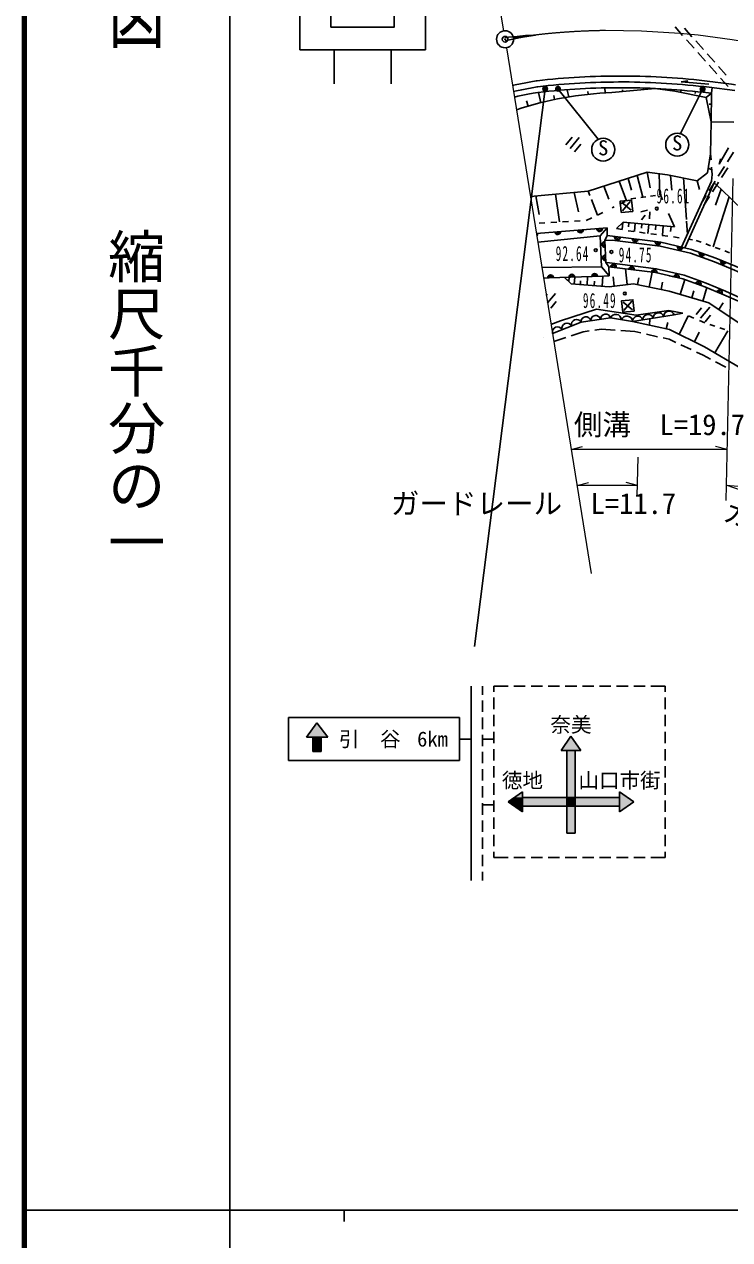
# Model space of a CAD drawing. Units: millimetres, scale not verified. Extents: x 40000 to 680000, y 20000 to 380000.
# Drawn here: x 40000 to 101777, y 202409 to 308838 of the extents above; entities that cross this region are included whole.
import ezdxf
from ezdxf.enums import TextEntityAlignment as Align

# ---------------------------------------------------------------- set-up
doc = ezdxf.new("R2010")
doc.units = ezdxf.units.MM
doc.header["$LTSCALE"] = 1000
doc.header["$PDMODE"] = 32
doc.header["$PDSIZE"] = 500
doc.linetypes.add('CHAIN', pattern=[18.5, 12, -1.5, 3.5, -1.5])
for name, color, linetype, lineweight in [('M-BGD', 7, 'Continuous', 25), ('M-BGD-HTXT', 7, 'Continuous', 13), ('M-BMK', 2, 'CHAIN', 13), ('M-BMK-HTXT', 7, 'Continuous', 13), ('M-BMK-SRVR', 3, 'Continuous', 25), ('M-STR-HTXT', 7, 'Continuous', 13), ('M-STR-STRC', 7, 'Continuous', 25), ('M-TTL', 2, 'Continuous', 140), ('M-TTL-BAND', 7, 'Continuous', 25)]:
    doc.layers.add(name, color=color, linetype=linetype, lineweight=lineweight)
doc.layers.add('M-OTRS', color=6, linetype='Continuous')
doc.styles.add('@ＭＳ ゴシック', font='')
doc.styles.add('ＭＳ ゴシック', font='')
doc.styles.get('@ＭＳ ゴシック').set_extended_font_data('@MS Gothic')
doc.styles.get('ＭＳ ゴシック').set_extended_font_data('MS Gothic')

msp = doc.modelspace()

# ---------------------------------------------------------------- hatches: boundary and pattern name
at = {"layer": 'M-STR-STRC'}
for points in [[(65623, 247676), (66593, 246426), (65277, 246426), (64728, 246426)], [(65623, 247676), (66593, 246426), (65988, 246426), (65277, 246426), (64728, 246426)], [(65277, 246426), (65988, 246426), (65988, 245152), (65277, 245152)], [(87878, 246510), (88753, 245260), (88253, 245260), (87503, 245260), (87003, 245260)], [(87503, 245260), (88253, 245260), (88253, 241135), (87503, 241135)], [(83628, 241635), (83628, 241135), (83628, 240385), (83628, 239885), (82378, 240760)], [(92128, 241135), (92128, 241635), (93378, 240760), (92128, 239885), (92128, 240385)], [(82378, 240760), (82914, 241135), (83628, 241135), (83628, 240385), (83628, 239885)], [(83628, 241135), (87503, 241135), (87503, 240385), (83628, 240385)], [(87503, 241135), (88253, 241135), (88253, 240385), (87503, 240385)], [(88253, 241135), (92128, 241135), (92128, 240385), (88253, 240385)], [(87503, 240385), (88253, 240385), (88253, 238010), (87503, 238010)]]:
    msp.add_hatch(color=256, dxfattribs=at).paths.add_polyline_path(points)

# ---------------------------------------------------------------- linework, layer by layer
at = {"layer": 'M-BGD'}
for p, q in [((96990, 308610), (97655, 307863)), ((97809, 308503), (98475, 307756)), ((97988, 307490), (98654, 306744)), ((98808, 307383), (99473, 306637)), ((98986, 306371), (99652, 305624)), ((99806, 306264), (100472, 305517)), ((99985, 305251), (100650, 304505)), ((100804, 305144), (101470, 304398)), ((97528, 303813), (98104, 303890)), ((99961, 303583), (97528, 303813)), ((100983, 304132), (101649, 303385)), ((85226, 301972), (85027, 302876)), ((86445, 302248), (86368, 302608)), ((87675, 302476), (87547, 303069)), ((89388, 302710), (89364, 302943)), ((90862, 302838), (90854, 303276)), ((91457, 302865), (95252, 303220)), ((92381, 302952), (92379, 303107)), ((94215, 303123), (94197, 303261)), ((96967, 302977), (95252, 303220)), ((96267, 303163), (96257, 303118)), ((99704, 302420), (96967, 302977)), ((97523, 303071), (97483, 302872)), ((98775, 302955), (98740, 302781)), ((100185, 302797), (99704, 302420)), ((100149, 300307), (99704, 302420)), ((100185, 302797), (100149, 300307)), ((100246, 303294), (100185, 302797)), ((84135, 301680), (83985, 302130)), ((100171, 301836), (99992, 301839)), ((100157, 300851), (100034, 300853)), ((100149, 300307), (100107, 297488)), ((100149, 300307), (102148, 300277)), ((87418, 298295), (87975, 298970)), ((87803, 297977), (88599, 298941)), ((88189, 297659), (88746, 298334)), ((101684, 298010), (100869, 296584)), ((99838, 295833), (100107, 297488)), ((100154, 296958), (100107, 297488)), ((100869, 296584), (100981, 297071)), ((101582, 296797), (102119, 297641)), ((94561, 295884), (89380, 294222)), ((94799, 294516), (94561, 295884)), ((96335, 295661), (94561, 295884)), ((100214, 296089), (99903, 296234)), ((100242, 295686), (100198, 296322)), ((100777, 295531), (101314, 296375)), ((101073, 295437), (101609, 296281)), ((92085, 295090), (92750, 293380)), ((92885, 295347), (93181, 294319)), ((93669, 295598), (94178, 293695)), ((95586, 295756), (95672, 293888)), ((96335, 295661), (98937, 295139)), ((96697, 294328), (96596, 295609)), ((100169, 295116), (97562, 289337)), ((97739, 295380), (97988, 291752)), ((100411, 294956), (97846, 289272)), ((98937, 295139), (99838, 295833)), ((99132, 294385), (98937, 295139)), ((99972, 294266), (100509, 295110)), ((100242, 295686), (100169, 295116)), ((100411, 294956), (100188, 294462)), ((100268, 294171), (100804, 295015)), ((101034, 294404), (100411, 294956)), ((84322, 293768), (89380, 294222)), ((85102, 292186), (84811, 293812)), ((86871, 291531), (86510, 293964)), ((88539, 292418), (88155, 294112)), ((89380, 294222), (89526, 293845)), ((90755, 294663), (91196, 293531)), ((94851, 293782), (95285, 293838)), ((95901, 293475), (95719, 293894)), ((99264, 293152), (99704, 293844)), ((99517, 292991), (99999, 293749)), ((99965, 293968), (99742, 293474)), ((100525, 292995), (101038, 294401)), ((101034, 294404), (103925, 291586)), ((89665, 293489), (90193, 292132)), ((91487, 292763), (91652, 292844)), ((92140, 293082), (92628, 293320)), ((92326, 293240), (93144, 292565)), ((92397, 292494), (93072, 293311)), ((93116, 293558), (93550, 293614)), ((93984, 293670), (94418, 293726)), ((101729, 293727), (100344, 289364)), ((88179, 291599), (88695, 291626)), ((89210, 291652), (89699, 291891)), ((90187, 292129), (90675, 292367)), ((94591, 292577), (93983, 292431)), ((94051, 291727), (94369, 292112)), ((94784, 292418), (94755, 291794)), ((96932, 291103), (96429, 292261)), ((91041, 291023), (84843, 290521)), ((85084, 291439), (85600, 291465)), ((86116, 291492), (86631, 291519)), ((87147, 291546), (87663, 291572)), ((91041, 291023), (90433, 290307)), ((91041, 291023), (91042, 290341)), ((92452, 291504), (91866, 290951)), ((91866, 290951), (92372, 290858)), ((92414, 291469), (92360, 290860)), ((96932, 291103), (92452, 291504)), ((92877, 290764), (93376, 290696)), ((92935, 291461), (92904, 291113)), ((93497, 291411), (93432, 290689)), ((93874, 290628), (94372, 290560)), ((94080, 291358), (94046, 290984)), ((94685, 291304), (94615, 290527)), ((95313, 291248), (95277, 290845)), ((95964, 291189), (95889, 290353)), ((96639, 291129), (96601, 290695)), ((97999, 291598), (98076, 290476)), ((90433, 290307), (84969, 289748)), ((90541, 287609), (90433, 290307)), ((91042, 290341), (90849, 289902)), ((91480, 289929), (90849, 289902)), ((90849, 289902), (90926, 287979)), ((90849, 289902), (90926, 287979)), ((91042, 290341), (91523, 290276)), ((94870, 290492), (95368, 290424)), ((95867, 290356), (96365, 290288)), ((96863, 290220), (97361, 290152)), ((98182, 290016), (98516, 289966)), ((98850, 289916), (99267, 289762)), ((99685, 289608), (100102, 289454)), ((100519, 289300), (100936, 289146)), ((101353, 288992), (101770, 288838)), ((85323, 287548), (90541, 287609)), ((91210, 286805), (90541, 287609)), ((90926, 287979), (91236, 287944)), ((91194, 287596), (90926, 287979)), ((91194, 287596), (95285, 287094)), ((91194, 287596), (91210, 286805)), ((92806, 286050), (92641, 287418)), ((85956, 286634), (85473, 286618)), ((85956, 286634), (90669, 286788)), ((87889, 286105), (87318, 286678)), ((87318, 286678), (87604, 286392)), ((87683, 286312), (87711, 286691)), ((88167, 286085), (88213, 286707)), ((88699, 286045), (88724, 286385)), ((89280, 286003), (89334, 286744)), ((89913, 285956), (89943, 286360)), ((90604, 285905), (90669, 286788)), ((91210, 286805), (90723, 286789)), ((91657, 285912), (91558, 286738)), ((93697, 286046), (93824, 286652)), ((94718, 285833), (94988, 287130)), ((95285, 287094), (97682, 286538)), ((96883, 286723), (96483, 286816)), ((97450, 285178), (97836, 286483)), ((97682, 286538), (99600, 285851)), ((86508, 285266), (85824, 284438)), ((91222, 285860), (87889, 286105)), ((91222, 285860), (93358, 286117)), ((93358, 286117), (96475, 285466)), ((95766, 285614), (95902, 286267)), ((96475, 285466), (99951, 284437)), ((98460, 284879), (98645, 285503)), ((99423, 284593), (99774, 285779)), ((99600, 285851), (101278, 285151)), ((85804, 285199), (85718, 285095)), ((86575, 284562), (86098, 283984)), ((92446, 284514), (93264, 283839)), ((92517, 283768), (93192, 284586)), ((99951, 284437), (102617, 282677)), ((100826, 283859), (101207, 284437)), ((101278, 285151), (102759, 284497)), ((86957, 282875), (90121, 283898)), ((91326, 283123), (88761, 282762)), ((90121, 283898), (93576, 283373)), ((93260, 282811), (91326, 283123)), ((93260, 282811), (96909, 283405)), ((96909, 283405), (93260, 282811)), ((96909, 283405), (97673, 283531)), ((97354, 281683), (98154, 283321)), ((98640, 283108), (98156, 283320)), ((99322, 284009), (98845, 283431)), ((100026, 284077), (99230, 283113)), ((100094, 283373), (99616, 282794)), ((86127, 282557), (86957, 282875)), ((88761, 282762), (86254, 281768)), ((90510, 282134), (89972, 282059)), ((91743, 282050), (90510, 282134)), ((94795, 283061), (94742, 282486)), ((96345, 282729), (96211, 282163)), ((99607, 282685), (99123, 282896)), ((100478, 282392), (100042, 282538)), ((101349, 282099), (100913, 282245)), ((87416, 281409), (86368, 281060)), ((88938, 281917), (87890, 281568)), ((89476, 281991), (88938, 281917)), ((93474, 281932), (92242, 282016)), ((93993, 281814), (93474, 281932)), ((95456, 281484), (94481, 281704)), ((96464, 281256), (95944, 281373)), ((97056, 280981), (96464, 281256)), ((98698, 281027), (99111, 281874)), ((100482, 280065), (101624, 282006)), ((98417, 280350), (97510, 280771)), ((99464, 279865), (98871, 280140)), ((100107, 279521), (99464, 279865)), ((101430, 278814), (100548, 279286))]:
    msp.add_line(p, q, dxfattribs=at)
for points in [[(84774, 307900), (83903, 307845), (83403, 307801), (82904, 307752), (82405, 307700), (82083, 307663)], [(84774, 307900), (83802, 307730), (83310, 307641), (82820, 307547), (82330, 307449), (82125, 307406)], [(100308, 303810), (100043, 303842), (99572, 303896), (99100, 303947), (98628, 303995), (98156, 304040), (97685, 304081), (97214, 304119), (96743, 304154), (96272, 304185), (95801, 304213), (95331, 304238), (94860, 304259), (94391, 304276), (93921, 304290), (93452, 304300), (92983, 304307), (92515, 304310), (92047, 304309), (91579, 304304), (91112, 304296), (90957, 304292), (90957, 304292), (90490, 304284), (90024, 304273), (89557, 304257), (89091, 304238), (88625, 304215), (88159, 304187), (87693, 304156), (87228, 304122), (86763, 304083), (86298, 304040), (85834, 303994), (85370, 303943), (84907, 303889), (84835, 303880), (84375, 303799), (83916, 303713), (83458, 303624), (83000, 303531), (82757, 303479)], [(102231, 303053), (99982, 303325), (99514, 303379), (99046, 303430), (98577, 303477), (98109, 303522), (97641, 303563), (97174, 303601), (96706, 303635), (96239, 303666), (95772, 303694), (95306, 303718), (94839, 303739), (94373, 303756), (93908, 303770), (93443, 303780), (92978, 303787), (92514, 303790), (92050, 303789), (91587, 303784), (91123, 303776), (90967, 303772), (90964, 303772), (90501, 303764), (90039, 303753), (89577, 303737), (89115, 303718), (88653, 303695), (88191, 303668), (87730, 303638), (87269, 303603), (86808, 303565), (86348, 303522), (85888, 303476), (85428, 303427), (84968, 303373), (84912, 303366), (84468, 303287), (84013, 303202), (83559, 303114), (83106, 303022), (82840, 302965)], [(102290, 303542), (101931, 303595), (101459, 303661), (100987, 303724), (100515, 303785), (100308, 303810)], [(100185, 302797), (99924, 302829), (99459, 302882), (98993, 302933), (98528, 302980), (98064, 303024), (97599, 303065), (97135, 303102), (96671, 303136), (96208, 303167), (95744, 303195), (95281, 303219), (94819, 303240), (94357, 303257), (93895, 303270), (93434, 303280), (92973, 303287), (92513, 303290), (92053, 303289), (91594, 303284), (91134, 303276), (90976, 303272), (90972, 303272), (90511, 303264), (90053, 303253), (89595, 303238), (89138, 303219), (88680, 303196), (88223, 303169), (87765, 303139), (87309, 303105), (86852, 303067), (86396, 303025), (85940, 302979), (85484, 302930), (85027, 302876), (84986, 302871), (84557, 302795), (84107, 302711), (83657, 302623), (83208, 302532), (82920, 302471)], [(106803, 284972), (105604, 285673), (103774, 286618), (102205, 287311), (100449, 288043), (98346, 288796), (95694, 289411), (91480, 289929)], [(107005, 285259), (105773, 285980), (103925, 286934), (102344, 287632), (100576, 288370), (98445, 289133), (95755, 289756), (91523, 290276)], [(105647, 283331), (104640, 283920), (102910, 284813), (101416, 285473), (99727, 286178), (97781, 286874), (95346, 287439), (91236, 287944)], [(102763, 278724), (99564, 280604), (96501, 282099), (93260, 282811), (91326, 283123), (88761, 282762), (86254, 281768)], [(97673, 283531), (96436, 283786), (93576, 283373)]]:
    msp.add_lwpolyline(points, dxfattribs=at)
for points in [[(92284, 292357), (93280, 292452), (93185, 293448), (92189, 293353)], [(92404, 283631), (93400, 283726), (93305, 284722), (92309, 284627)]]:
    msp.add_lwpolyline(points, close=True, dxfattribs=at)
for centre, radius in [((85612, 303196), 200), ((85612, 303196), 180), ((85612, 303196), 160), ((85612, 303196), 140), ((86742, 303194), 200), ((86742, 303194), 180), ((86742, 303194), 160), ((86742, 303194), 140), ((99401, 303153), 200), ((99401, 303153), 180), ((85612, 303196), 120), ((85612, 303196), 100), ((85612, 303196), 80), ((85612, 303196), 60), ((85612, 303196), 40), ((85612, 303196), 20), ((86742, 303194), 120), ((86742, 303194), 100), ((86742, 303194), 80), ((86742, 303194), 60), ((86742, 303194), 40), ((86742, 303194), 20), ((99401, 303153), 160), ((99401, 303153), 140), ((99401, 303153), 120), ((99401, 303153), 100), ((99401, 303153), 80), ((99401, 303153), 60), ((99401, 303153), 40), ((99401, 303153), 20), ((95394, 292701), 125), ((90040, 289057), 125), ((91417, 288903), 125), ((92593, 285270), 125)]:
    msp.add_circle(centre, radius, dxfattribs=at)
for centre, radius, start, end in [((92761, 271598), 31294, 92.38818, 107.9849), ((86712, 290672), 250, 184.63263, 4.63263), ((86712, 290672), 125, 184.63263, 4.63263), ((88706, 290834), 250, 184.63263, 4.63263), ((88706, 290834), 125, 184.63263, 4.63263), ((90385, 290934), 250, 184.63263, 4.63263), ((90385, 290934), 125, 184.63263, 4.63263), ((84719, 290511), 125, 4.61808, 4.63263), ((84719, 290511), 250, 309.35612, 4.63263), ((90847, 289552), 250, 92.29253, 272.29253), ((90847, 289552), 125, 92.29253, 272.29253), ((91946, 290205), 250, 172.99943, 352.99943), ((91946, 290205), 125, 172.99943, 352.99943), ((93508, 290032), 250, 172.99943, 352.99943), ((93508, 290032), 125, 172.99943, 352.99943), ((95493, 289789), 250, 172.99943, 352.99943), ((95493, 289789), 125, 172.99943, 352.99943), ((90906, 288391), 250, 92.29253, 272.29253), ((90906, 288391), 125, 92.29253, 272.29253), ((97446, 289364), 250, 166.94473, 346.94473), ((97446, 289364), 125, 166.94473, 346.94473), ((99363, 288804), 250, 160.30443, 340.30443), ((99363, 288804), 125, 160.30443, 340.30443), ((91607, 287586), 250, 352.99943, 172.99943), ((91607, 287586), 125, 352.99943, 172.99943), ((93179, 287352), 250, 352.99943, 172.99943), ((93179, 287352), 125, 352.99943, 172.99943), ((101232, 288096), 250, 157.35253, 337.35253), ((101232, 288096), 125, 157.35253, 337.35253), ((86095, 286652), 250, 1.87043, 181.87043), ((86095, 286652), 125, 1.87043, 181.87043), ((87955, 286699), 250, 1.87043, 181.87043), ((87955, 286699), 125, 1.87043, 181.87043), ((89954, 286764), 250, 1.87043, 181.87043), ((89954, 286764), 125, 1.87043, 181.87043), ((95164, 287109), 250, 352.99943, 172.99943), ((95164, 287109), 125, 352.99943, 172.99943), ((97114, 286670), 250, 346.94483, 166.94483), ((97114, 286670), 125, 346.94483, 166.94483), ((99016, 286060), 250, 340.30433, 160.30433), ((99016, 286060), 125, 340.30433, 160.30433), ((100874, 285320), 250, 337.35263, 157.35263), ((100874, 285320), 125, 337.35263, 157.35263), ((89193, 282789), 433, 12.38553, 183.65943), ((90048, 282910), 433, 12.38583, 183.65903), ((90903, 283030), 433, 12.38623, 183.65873), ((91794, 282947), 500, 2.34423, 159.30423), ((92761, 282790), 500, 2.34423, 159.30423), ((93727, 282819), 467, 17.49433, 180.99733), ((94639, 282968), 467, 17.49503, 180.99723), ((95552, 283116), 467, 17.49503, 180.99663), ((96464, 283265), 467, 17.49433, 180.99733), ((86700, 281891), 450, 28.03323, 195.19823), ((87532, 282220), 450, 28.03323, 195.19823), ((88364, 282550), 450, 28.03273, 195.19823), ((85867, 281561), 450, 195.16968, 195.19823), ((85867, 281561), 450, 28.03323, 32.06199)]:
    msp.add_arc(centre, radius, start, end, dxfattribs=at)
at = {"layer": 'M-BGD-HTXT'}
msp.add_line((82224, 306791), (89639, 260753), dxfattribs=at)
at = {"layer": 'M-BMK'}
for points in [[(97405, 308036), (94040, 308249), (90908, 308290)], [(116967, 304037), (113724, 304963), (110820, 305718), (107898, 306398), (104958, 306992), (101999, 307488), (99025, 307875), (97405, 308036)]]:
    msp.add_lwpolyline(points, dxfattribs=at)
msp.add_arc((91655, 248229), 60066, 90.71231, 98.43277, dxfattribs=at)
at = {"layer": 'M-BMK-HTXT'}
msp.add_line((81986, 308272), (75564, 348140), dxfattribs=at)
at = {"layer": 'M-BMK-SRVR'}
msp.add_circle((82105, 307531), 750, dxfattribs=at)
msp.add_point((82105, 307531), dxfattribs=at)
at = {"layer": 'M-OTRS'}
msp.add_point((82105, 307531), dxfattribs=at)
msp.add_point((82105, 307531), dxfattribs=at)
at = {"layer": 'M-STR-HTXT'}
for p, q in [((102063, 295333), (101448, 267139)), ((87891, 271606), (88891, 271874)), ((101545, 271606), (87891, 271606)), ((101545, 271606), (100545, 271874)), ((93681, 267525), (93755, 270926)), ((88401, 268441), (89401, 268709)), ((93701, 268441), (88401, 268441)), ((93701, 268441), (92701, 268709)), ((113725, 264210), (101477, 268472)), ((101477, 268472), (102509, 268397))]:
    msp.add_line(p, q, dxfattribs=at)
at = {"layer": 'M-STR-STRC'}
for p, q in [((64127, 306612), (64127, 309612)), ((75127, 309612), (75127, 306612)), ((75127, 306612), (64127, 306612)), ((67127, 306612), (67127, 303612)), ((72127, 306612), (72127, 303612)), ((85612, 303196), (79429, 254358)), ((90248, 298767), (86740, 303195)), ((97467, 299281), (99399, 303139)), ((79128, 250875), (79128, 233875)), ((80128, 250875), (80128, 250125)), ((81128, 250875), (81128, 250375)), ((81128, 250875), (82378, 250875)), ((82878, 250875), (83878, 250875)), ((84378, 250875), (85378, 250875)), ((85878, 250875), (86878, 250875)), ((87378, 250875), (88378, 250875)), ((88878, 250875), (89878, 250875)), ((90378, 250875), (91378, 250875)), ((91878, 250875), (92878, 250875)), ((93378, 250875), (94378, 250875)), ((94878, 250875), (96128, 250875)), ((96128, 250875), (96128, 250375)), ((80128, 249625), (80128, 248625)), ((81128, 249875), (81128, 248875)), ((96128, 249875), (96128, 248875)), ((63128, 248125), (63128, 244375)), ((78128, 248125), (63128, 248125)), ((78128, 248125), (78128, 244375)), ((80128, 248125), (80128, 247125)), ((81128, 248375), (81128, 247375)), ((96128, 248375), (96128, 247375)), ((64728, 246426), (65623, 247676)), ((65623, 247676), (66593, 246426)), ((64728, 246426), (66593, 246426)), ((65277, 246426), (65277, 245152)), ((65988, 246426), (65988, 245152)), ((79128, 246250), (78128, 246250)), ((80128, 246625), (80128, 245625)), ((80128, 246250), (81128, 246250)), ((81128, 246875), (81128, 245875)), ((87003, 245260), (87878, 246510)), ((87878, 246510), (88753, 245260)), ((96128, 246875), (96128, 245875)), ((65277, 245153), (65988, 245152)), ((80128, 245125), (80128, 244125)), ((81128, 245375), (81128, 244375)), ((88753, 245260), (87003, 245260)), ((87503, 245260), (87503, 238010)), ((88253, 245260), (88253, 238010)), ((96128, 245375), (96128, 244375)), ((78128, 244375), (63128, 244375)), ((81128, 243875), (81128, 242875)), ((96128, 243875), (96128, 242875)), ((80128, 243625), (80128, 242625)), ((80128, 242125), (80128, 241125)), ((81128, 242375), (81128, 241375)), ((82378, 240760), (83628, 241635)), ((83628, 241635), (83628, 239885)), ((92128, 239885), (92128, 241635)), ((92128, 241635), (93378, 240760)), ((96128, 242375), (96128, 241375)), ((80128, 240625), (80128, 239625)), ((81128, 240875), (81128, 239875)), ((83628, 239885), (82378, 240760)), ((83628, 241135), (92128, 241135)), ((93378, 240760), (92128, 239885)), ((96128, 240875), (96128, 239875)), ((80128, 240500), (81128, 240500)), ((83628, 240385), (92128, 240385)), ((80128, 239125), (80128, 238125)), ((81128, 239375), (81128, 238375)), ((96128, 239375), (96128, 238375)), ((80128, 237625), (80128, 236625)), ((81128, 237875), (81128, 236875)), ((87503, 238010), (88253, 238010)), ((96128, 237875), (96128, 236875)), ((81128, 236375), (81128, 235875)), ((96128, 236375), (96128, 235875)), ((80128, 236125), (80128, 235125)), ((81128, 235875), (82378, 235875)), ((82878, 235875), (83878, 235875)), ((84378, 235875), (85378, 235875)), ((85878, 235875), (86878, 235875)), ((87378, 235875), (88378, 235875)), ((88878, 235875), (89878, 235875)), ((90378, 235875), (91378, 235875)), ((91878, 235875), (92878, 235875)), ((93378, 235875), (94378, 235875)), ((94878, 235875), (96128, 235875)), ((80128, 234625), (80128, 233875))]:
    msp.add_line(p, q, dxfattribs=at)
msp.add_lwpolyline([(66852, 308602), (72402, 308602), (72402, 311402), (66852, 311402)], close=True, dxfattribs=at)
for centre in [(97181, 298299), (90698, 297867)]:
    msp.add_circle(centre, 1006, dxfattribs=at)
at = {"layer": 'M-TTL'}
msp.add_line((40000, 380000), (40000, 20000), dxfattribs=at)
at = {"layer": 'M-TTL-BAND'}
for p, q in [((58000, 370000), (58000, 20000)), ((40000, 205000), (579000, 205000)), ((68000, 205000), (68000, 204000))]:
    msp.add_line(p, q, dxfattribs=at)

# ---------------------------------------------------------------- texts
at = {"layer": 'M-BGD', "char_height": 1320, "attachment_point": 7, "style": 'ＭＳ ゴシック'}
for s, insert in [('\\T1.2;\\W0.55;96.61', (95374, 293131)), ('\\T1.2;\\W0.55;92.64', (86538, 288089)), ('\\T1.2;\\W0.55;94.75', (92062, 287970)), ('\\T1.2;\\W0.55;96.49', (88921, 283975))]:
    msp.add_mtext(s, dxfattribs=dict(at, insert=insert))
at = {"layer": 'M-STR-HTXT', "style": 'ＭＳ ゴシック'}
for s, p in [('側溝\u3000L=19.7', (95622, 272315)), ('ガードレール\u3000L=11.7', (84592, 265410))]:
    msp.add_text(s, height=1833, dxfattribs=at).set_placement(p, align=Align.BOTTOM_CENTER)
msp.add_text('ガードレール\u3000L=25.4', height=1833, rotation=340.811, dxfattribs=at).set_placement((112735, 260821), align=Align.BOTTOM_CENTER)
at = {"layer": 'M-STR-STRC', "style": 'ＭＳ ゴシック'}
for p in [(97181, 297399), (90698, 296967)]:
    msp.add_text('S', height=1320, dxfattribs=at).set_placement(p, align=Align.BOTTOM_CENTER)
for s, p in [('奈美', (87878, 247510)), ('引\u3000谷', (70250, 246250)), ('6km', (75750, 246250)), ('徳地', (83628, 242635)), ('山口市街', (92128, 242635))]:
    msp.add_text(s, height=1320, dxfattribs=at).set_placement(p, align=Align.MIDDLE_CENTER)
at = {"layer": 'M-TTL-BAND', "style": '@ＭＳ ゴシック', "width": 1.4}
msp.add_text('平  面  図', height=3666, rotation=270, dxfattribs=at).set_placement((49777, 306475), align=Align.MIDDLE_RIGHT)
at = {"layer": 'M-TTL-BAND', "style": '@ＭＳ ゴシック'}
msp.add_text('縮尺千分の一', height=3666, rotation=270, dxfattribs=at).set_placement((49777, 261030), align=Align.MIDDLE_RIGHT)

doc.saveas('drawing.dxf')
